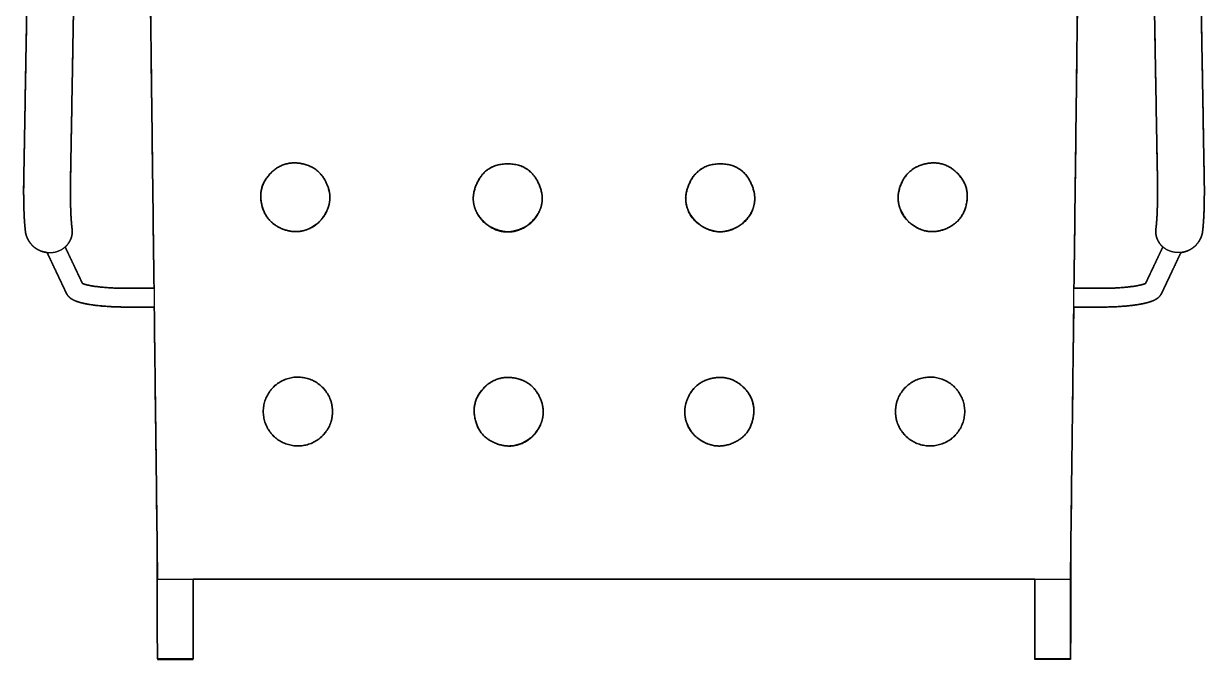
# Model space of a CAD drawing. Header units: millimetres. Extents: x 0 to 1874, y -1076 to 718.
# Drawn here: x 92 to 722, y -1076 to -736 of the extents above; entities that cross this region are included whole.
import ezdxf

# ---------------------------------------------------------------- set-up
doc = ezdxf.new("R2010")
doc.units = ezdxf.units.MM
doc.layers.add('Blocks', color=7, linetype='Continuous')
doc.layers.add('Blocks$Inner', color=7, linetype='Continuous', lineweight=25, true_color=0x007f00)
doc.layers.add('Blocks$Outline', color=7, linetype='Continuous', lineweight=35, true_color=0xff3f3f)

# ---------------------------------------------------------------- blocks, each defined once
blk = doc.blocks.new('Balcony Lounge Chair Top')
at = {"layer": 'Blocks$Inner'}
for points, degree in [([(100.06, 149.12), (97.55, 5.6), (95.03, -137.92)], 2), ([(119.99, -138.36), (122.5, 5.16), (125.02, 148.69)], 2), ([(700.29, -138.36), (697.77, 5.16), (695.26, 148.69)], 2), ([(720.22, 149.12), (722.73, 5.6), (725.25, -137.92)], 2), ([(162.12, 4.37), (162.5, -26.37), (162.87, -57.11)], 2), ([(657.4, -57.11), (657.78, -26.37), (658.16, 4.37)], 2), ([(162.87, -57.11), (164.2, -165.67), (165.54, -274.23)], 2), ([(654.74, -274.23), (656.07, -165.67), (657.4, -57.11)], 2), ([(240.22, -165.12), (249.98, -164.85), (260.72, -148.6), (252.96, -130.68), (233.81, -126.97), (220.01, -140.78), (223.98, -159.9), (242.02, -167.34), (258.25, -156.61), (258.47, -146.84)], 2), ([(334.91, -146.98), (335.41, -159.08), (357.64, -168.25), (374.89, -151.25), (365.5, -128.95), (341.3, -128.92), (331.96, -151.24), (349.18, -168.26), (371.43, -159.14), (371.91, -147.04)], 2), ([(485.36, -146.98), (484.87, -159.08), (462.64, -168.25), (445.38, -151.25), (454.78, -128.95), (478.98, -128.92), (488.32, -151.24), (471.1, -168.26), (448.85, -159.14), (448.36, -147.04)], 2), ([(580.06, -165.12), (570.3, -164.85), (559.56, -148.6), (567.32, -130.68), (586.47, -126.97), (600.27, -140.78), (596.3, -159.9), (578.26, -167.34), (562.02, -156.61), (561.8, -146.84)], 2), ([(117.8, -198.08), (114.36, -190.81), (110.92, -183.54), (107.48, -176.26)], 3), ([(126.38, -192.84), (123.3, -186.32), (120.21, -179.8), (117.13, -173.28)], 3), ([(693.9, -192.84), (696.98, -186.32), (700.07, -179.8), (703.15, -173.28)], 3), ([(702.48, -198.08), (705.92, -190.81), (709.36, -183.54), (712.8, -176.26)], 3), ([(164.57, -195.37), (159.69, -195.38), (154.96, -195.38), (150.22, -195.39)], 3), ([(655.71, -195.37), (660.58, -195.38), (665.32, -195.38), (670.06, -195.39)], 3), ([(164.69, -205.37), (159.79, -205.38), (155.01, -205.38), (150.24, -205.39)], 3), ([(655.59, -205.37), (660.49, -205.38), (665.27, -205.38), (670.04, -205.39)], 3), ([(259.85, -261.2), (259.85, -267.19), (252.75, -276.83), (241.35, -280.46), (229.97, -276.78), (222.9, -267.11), (222.91, -255.14), (230, -245.49), (241.4, -241.86), (252.78, -245.55), (259.85, -255.21), (259.85, -261.2)], 2), ([(353.9, -279.62), (363.67, -279.43), (374.61, -263.29), (367.04, -245.25), (347.88, -241.47), (333.97, -255.19), (337.82, -274.36), (355.91, -281.77), (372.15, -271.03), (372.38, -261.25)], 2), ([(466.37, -279.62), (456.61, -279.43), (445.67, -263.29), (453.23, -245.25), (472.39, -241.47), (486.31, -255.19), (482.46, -274.36), (464.37, -281.77), (448.12, -271.03), (447.89, -261.25)], 2), ([(560.43, -261.2), (560.43, -267.19), (567.53, -276.83), (578.93, -280.46), (590.31, -276.78), (597.38, -267.11), (597.37, -255.14), (590.28, -245.49), (578.88, -241.86), (567.5, -245.55), (560.42, -255.21), (560.43, -261.2)], 2), ([(165.54, -274.23), (165.92, -305.29), (166.44, -350.58)], 2), ([(653.83, -350.58), (654.36, -305.29), (654.74, -274.23)], 2), ([(166.21, -329.55), (166.21, -351.91), (166.21, -374.26)], 2), ([(654.06, -329.55), (654.07, -351.91), (654.07, -374.26)], 2), ([(166.44, -393.11), (166.44, -371.63), (166.44, -350.15)], 2), ([(166.44, -350.58), (172.77, -350.58), (179.11, -350.58), (185.44, -350.58)], 3), ([(185.44, -374.26), (185.44, -362.42), (185.44, -350.58)], 2), ([(634.84, -350.58), (641.17, -350.58), (647.5, -350.58), (653.83, -350.58)], 3), ([(634.84, -374.26), (634.84, -362.42), (634.84, -350.58)], 2), ([(653.84, -393.11), (653.84, -371.63), (653.84, -350.15)], 2), ([(166.21, -374.26), (166.28, -380.55), (166.36, -386.83), (166.44, -393.11)], 3), ([(185.44, -393.11), (185.44, -383.68), (185.44, -374.26)], 2), ([(634.84, -393.11), (634.84, -383.68), (634.84, -374.26)], 2), ([(654.07, -374.26), (653.99, -380.55), (653.92, -386.83), (653.84, -393.11)], 3), ([(166.44, -393.11), (166.45, -393.11), (166.46, -393.11)], 2), ([(166.46, -393.11), (175.95, -393.11), (185.44, -393.11)], 2), ([(166.46, -393.12), (166.46, -393.31), (166.46, -393.46), (166.46, -393.46)], 3), ([(166.46, -393.46), (175.96, -393.46), (185.44, -393.46)], 2), ([(185.44, -393.46), (185.44, -393.46), (185.44, -393.31), (185.44, -393.11)], 3), ([(653.82, -393.11), (644.33, -393.11), (634.84, -393.11)], 2), ([(634.84, -393.46), (634.84, -393.46), (634.84, -393.31), (634.84, -393.11)], 3), ([(653.82, -393.46), (644.32, -393.46), (634.84, -393.46)], 2), ([(653.84, -393.11), (653.83, -393.11), (653.82, -393.11)], 2), ([(653.82, -393.12), (653.82, -393.31), (653.82, -393.46), (653.82, -393.46)], 3)]:
    blk.add_open_spline(points, degree=degree, dxfattribs=at)
for points, weights, degree in [([(95.03, -137.92), (94.7, -156.56), (96, -165.59)], [1, 0.791323778771, 0.892354203886], 2), ([(120.87, -163.86), (119.69, -155.43), (119.99, -138.36)], [0.890569530852, 0.793192531805, 1], 2), ([(699.41, -163.86), (700.59, -155.43), (700.29, -138.36)], [0.890569530852, 0.793192531805, 1], 2), ([(725.25, -137.92), (725.57, -156.56), (724.28, -165.59)], [1, 0.791323778771, 0.892354203886], 2), ([(107.48, -176.26), (107.98, -176.32), (108.49, -176.34), (109, -176.33)], [1, 0.891562636663, 0.891532103212, 0.891501507499], 3), ([(712.8, -176.26), (712.29, -176.32), (711.79, -176.34), (711.28, -176.33)], [1, 0.891562636663, 0.891532103212, 0.891501507499], 3)]:
    blk.add_rational_spline(points, weights, degree=degree, dxfattribs=at)
for points, weights, knots in [([(117.13, -173.28), (117.71, -172.77), (118.23, -172.21), (119.73, -170.23), (120.36, -168.72), (120.97, -166), (121, -164.8), (120.87, -163.86)], [0.890982534074, 0.890940622098, 0.890900716351, 0.890775590108, 0.890702122623, 0.890599092995, 0.890569530852, 0.890569530852], [194.383354, 194.383354, 194.383354, 194.383354, 196.621268, 196.621268, 201.887511, 201.887511, 207.153755, 207.153755, 207.153755, 207.153755]), ([(703.15, -173.28), (702.57, -172.77), (702.05, -172.21), (700.55, -170.23), (699.92, -168.72), (699.31, -166), (699.28, -164.8), (699.41, -163.86)], [0.890982534074, 0.890940622098, 0.890900716351, 0.890775590108, 0.890702122623, 0.890599092995, 0.890569530852, 0.890569530852], [194.383354, 194.383354, 194.383354, 194.383354, 196.621268, 196.621268, 201.887511, 201.887511, 207.153755, 207.153755, 207.153755, 207.153755]), ([(96, -165.59), (96.13, -166.46), (96.43, -167.53), (97.53, -169.9), (98.35, -171.2), (100.64, -173.57), (102.12, -174.61), (104.94, -175.81), (106.2, -176.13), (107.48, -176.26)], [0.892354203885, 0.892354203885, 0.892327946053, 0.89223565471, 0.892169621199, 0.892010518486, 0.891917449284, 0.891745368596, 0.891669829513, 0.891592963755], [350.498913, 350.498913, 350.498913, 350.498913, 355.46212, 355.46212, 360.425327, 360.425327, 365.388534, 365.388534, 368.94755, 368.94755, 368.94755, 368.94755]), ([(724.28, -165.59), (724.15, -166.46), (723.85, -167.53), (722.75, -169.9), (721.93, -171.2), (719.63, -173.57), (718.16, -174.61), (715.33, -175.81), (714.08, -176.13), (712.8, -176.26)], [0.892354203885, 0.892354203885, 0.892327946053, 0.89223565471, 0.892169621199, 0.892010518486, 0.891917449284, 0.891745368596, 0.891669829513, 0.891592963755], [350.498913, 350.498913, 350.498913, 350.498913, 355.46212, 355.46212, 360.425327, 360.425327, 365.388534, 365.388534, 368.94755, 368.94755, 368.94755, 368.94755]), ([(109, -176.33), (110.89, -176.31), (112.78, -175.87), (115.44, -174.57), (116.34, -173.97), (117.13, -173.28)], [0.891501507499, 0.89138676191, 0.891271140575, 0.891099637655, 0.891039249032, 0.890982534074], [186.088782, 186.088782, 186.088782, 186.088782, 191.355025, 191.355025, 194.383354, 194.383354, 194.383354, 194.383354]), ([(711.28, -176.33), (709.39, -176.31), (707.5, -175.87), (704.83, -174.57), (703.94, -173.97), (703.15, -173.28)], [0.891501507499, 0.89138676191, 0.891271140575, 0.891099637655, 0.891039249032, 0.890982534074], [186.088782, 186.088782, 186.088782, 186.088782, 191.355025, 191.355025, 194.383354, 194.383354, 194.383354, 194.383354]), ([(150.22, -195.39), (149.41, -195.39), (148.6, -195.39), (146.98, -195.36), (146.18, -195.35), (144.59, -195.3), (143.8, -195.27), (142.24, -195.2), (141.47, -195.15), (140.71, -195.11)], [0.901652175978, 1, 1, 1, 1, 1, 1, 1, 1, 1], [69.858493, 69.858493, 69.858493, 69.858493, 72.293631, 72.293631, 74.727625, 74.727625, 77.159833, 77.159833, 79.589463, 79.589463, 79.589463, 79.589463]), ([(670.06, -195.39), (670.87, -195.39), (671.68, -195.39), (673.29, -195.36), (674.1, -195.35), (675.69, -195.3), (676.48, -195.27), (678.04, -195.2), (678.81, -195.15), (679.56, -195.11)], [0.901652175978, 1, 1, 1, 1, 1, 1, 1, 1, 1], [69.858493, 69.858493, 69.858493, 69.858493, 72.293631, 72.293631, 74.727625, 74.727625, 77.159833, 77.159833, 79.589463, 79.589463, 79.589463, 79.589463]), ([(150.24, -205.39), (149.37, -205.39), (148.51, -205.39), (146.79, -205.36), (145.93, -205.34), (144.23, -205.29), (143.38, -205.26), (141.99, -205.2), (141.44, -205.17), (140.62, -205.12), (140.35, -205.1), (140.08, -205.08)], [0.901652175978, 1, 1, 1, 1, 1, 1, 1, 1, 1, 1, 1], [14.36828, 14.36828, 14.36828, 14.36828, 16.958368, 16.958368, 19.549719, 19.549719, 22.142948, 22.142948, 23.872919, 23.872919, 24.738273, 24.738273, 24.738273, 24.738273]), ([(670.04, -205.39), (670.91, -205.39), (671.77, -205.39), (673.49, -205.36), (674.35, -205.34), (676.05, -205.29), (676.89, -205.26), (678.28, -205.2), (678.84, -205.17), (679.66, -205.12), (679.93, -205.1), (680.2, -205.08)], [0.901652175978, 1, 1, 1, 1, 1, 1, 1, 1, 1, 1, 1], [14.36828, 14.36828, 14.36828, 14.36828, 16.958368, 16.958368, 19.549719, 19.549719, 22.142948, 22.142948, 23.872919, 23.872919, 24.738273, 24.738273, 24.738273, 24.738273])]:
    blk.add_rational_spline(points, weights, degree=3, knots=knots, dxfattribs=at)
for points, knots in [([(126.63, -192.94), (126.55, -192.91), (126.48, -192.88), (126.4, -192.85), (126.39, -192.84), (126.38, -192.84)], [100.2580075, 100.2580075, 100.2580075, 100.2580075, 101.04559, 101.04559, 101.1655775, 101.1655775, 101.1655775, 101.1655775]), ([(132.04, -194.19), (131.84, -194.16), (131.64, -194.12), (131.05, -194.02), (130.67, -193.96), (130.13, -193.85), (129.96, -193.82), (129.44, -193.71), (129.12, -193.64), (128.66, -193.53), (128.51, -193.49), (128.08, -193.38), (127.81, -193.31), (127.35, -193.18), (127.14, -193.11), (126.84, -193.01), (126.73, -192.97), (126.63, -192.94)], [89.994433, 89.994433, 89.994433, 89.994433, 90.856821, 90.856821, 92.57835, 92.57835, 93.437552, 93.437552, 95.151792, 95.151792, 96.006998, 96.006998, 97.71208, 97.71208, 99.264446, 99.264446, 100.258008, 100.258008, 100.258008, 100.258008]), ([(140.71, -195.11), (139.9, -195.05), (139.11, -194.99), (137.56, -194.86), (136.81, -194.79), (135.35, -194.64), (134.65, -194.56), (133.3, -194.38), (132.66, -194.29), (132.04, -194.19)], [79.589463, 79.589463, 79.589463, 79.589463, 82.19909, 82.19909, 84.804149, 84.804149, 87.403163, 87.403163, 89.994433, 89.994433, 89.994433, 89.994433]), ([(679.56, -195.11), (680.37, -195.05), (681.17, -194.99), (682.71, -194.86), (683.47, -194.79), (684.92, -194.64), (685.63, -194.56), (686.98, -194.38), (687.62, -194.29), (688.23, -194.19)], [79.589463, 79.589463, 79.589463, 79.589463, 82.19909, 82.19909, 84.804149, 84.804149, 87.403163, 87.403163, 89.994433, 89.994433, 89.994433, 89.994433]), ([(688.23, -194.19), (688.44, -194.16), (688.64, -194.12), (689.23, -194.02), (689.6, -193.96), (690.14, -193.85), (690.32, -193.82), (690.83, -193.71), (691.16, -193.64), (691.62, -193.53), (691.77, -193.49), (692.2, -193.38), (692.46, -193.31), (692.93, -193.18), (693.14, -193.11), (693.44, -193.01), (693.55, -192.97), (693.65, -192.94)], [89.994433, 89.994433, 89.994433, 89.994433, 90.856821, 90.856821, 92.57835, 92.57835, 93.437552, 93.437552, 95.151792, 95.151792, 96.006998, 96.006998, 97.71208, 97.71208, 99.264446, 99.264446, 100.258008, 100.258008, 100.258008, 100.258008]), ([(693.65, -192.94), (693.73, -192.91), (693.8, -192.88), (693.88, -192.85), (693.89, -192.84), (693.9, -192.84)], [100.2580075, 100.2580075, 100.2580075, 100.2580075, 101.04559, 101.04559, 101.1655775, 101.1655775, 101.1655775, 101.1655775]), ([(120.12, -200.78), (120.08, -200.75), (120.04, -200.72), (119.85, -200.58), (119.7, -200.46), (119.44, -200.24), (119.33, -200.14), (119.1, -199.92), (118.99, -199.8), (118.76, -199.56), (118.66, -199.44), (118.47, -199.19), (118.38, -199.07), (118.21, -198.83), (118.13, -198.7), (117.97, -198.42), (117.88, -198.26), (117.8, -198.08)], [53.577621, 53.577621, 53.577621, 53.577621, 53.835551, 53.835551, 54.825384, 54.825384, 55.554454, 55.554454, 56.367255, 56.367255, 57.100418, 57.100418, 57.771695, 57.771695, 58.393618, 58.393618, 59.170329, 59.170329, 59.170329, 59.170329]), ([(123.18, -202.32), (123.02, -202.26), (122.86, -202.2), (122.55, -202.08), (122.4, -202.01), (122.09, -201.88), (121.94, -201.81), (121.67, -201.69), (121.55, -201.63), (121.25, -201.47), (121.07, -201.38), (120.83, -201.24), (120.77, -201.2), (120.51, -201.04), (120.32, -200.91), (120.12, -200.78)], [47.325588, 47.325588, 47.325588, 47.325588, 48.229949, 48.229949, 49.139814, 49.139814, 50.056294, 50.056294, 50.784648, 50.784648, 51.91721, 51.91721, 52.321473, 52.321473, 53.577621, 53.577621, 53.577621, 53.577621]), ([(697.1, -202.32), (697.26, -202.26), (697.42, -202.2), (697.73, -202.08), (697.88, -202.01), (698.19, -201.88), (698.34, -201.81), (698.61, -201.69), (698.72, -201.63), (699.02, -201.47), (699.2, -201.38), (699.44, -201.24), (699.51, -201.2), (699.77, -201.04), (699.96, -200.91), (700.15, -200.78)], [47.325588, 47.325588, 47.325588, 47.325588, 48.229949, 48.229949, 49.139814, 49.139814, 50.056294, 50.056294, 50.784648, 50.784648, 51.91721, 51.91721, 52.321473, 52.321473, 53.577621, 53.577621, 53.577621, 53.577621]), ([(700.15, -200.78), (700.19, -200.75), (700.23, -200.72), (700.42, -200.58), (700.58, -200.46), (700.83, -200.24), (700.94, -200.14), (701.17, -199.92), (701.29, -199.8), (701.51, -199.56), (701.62, -199.44), (701.81, -199.19), (701.9, -199.07), (702.07, -198.83), (702.14, -198.7), (702.31, -198.42), (702.4, -198.26), (702.48, -198.08)], [53.577621, 53.577621, 53.577621, 53.577621, 53.835551, 53.835551, 54.825384, 54.825384, 55.554454, 55.554454, 56.367255, 56.367255, 57.100418, 57.100418, 57.771695, 57.771695, 58.393618, 58.393618, 59.170329, 59.170329, 59.170329, 59.170329]), ([(130.47, -204.07), (130, -203.99), (129.53, -203.91), (128.86, -203.79), (128.63, -203.75), (127.97, -203.62), (127.55, -203.53), (126.92, -203.39), (126.72, -203.35), (126.11, -203.2), (125.72, -203.1), (125.15, -202.95), (124.96, -202.9), (124.59, -202.79), (124.41, -202.73), (124.08, -202.63), (123.93, -202.58), (123.58, -202.46), (123.38, -202.39), (123.18, -202.32)], [35.933416, 35.933416, 35.933416, 35.933416, 37.811184, 37.811184, 38.752104, 38.752104, 40.639375, 40.639375, 41.585787, 41.585787, 43.486337, 43.486337, 44.440514, 44.440514, 45.39807, 45.39807, 46.193516, 46.193516, 47.325588, 47.325588, 47.325588, 47.325588]), ([(140.08, -205.08), (139.49, -205.05), (138.92, -205.01), (138.06, -204.94), (137.78, -204.92), (136.94, -204.85), (136.38, -204.8), (135.57, -204.72), (135.3, -204.69), (134.49, -204.6), (133.97, -204.54), (133.19, -204.45), (132.93, -204.42), (132.17, -204.32), (131.68, -204.25), (130.95, -204.14), (130.71, -204.1), (130.47, -204.07)], [24.738273, 24.738273, 24.738273, 24.738273, 26.598085, 26.598085, 27.528663, 27.528663, 29.391485, 29.391485, 30.323761, 30.323761, 32.190388, 32.190388, 33.124764, 33.124764, 34.996253, 34.996253, 35.933416, 35.933416, 35.933416, 35.933416]), ([(680.2, -205.08), (680.78, -205.05), (681.36, -205.01), (682.21, -204.94), (682.5, -204.92), (683.34, -204.85), (683.89, -204.8), (684.71, -204.72), (684.98, -204.69), (685.79, -204.6), (686.31, -204.54), (687.09, -204.45), (687.34, -204.42), (688.1, -204.32), (688.6, -204.25), (689.33, -204.14), (689.57, -204.1), (689.81, -204.07)], [24.738273, 24.738273, 24.738273, 24.738273, 26.598085, 26.598085, 27.528663, 27.528663, 29.391485, 29.391485, 30.323761, 30.323761, 32.190388, 32.190388, 33.124764, 33.124764, 34.996253, 34.996253, 35.933416, 35.933416, 35.933416, 35.933416]), ([(689.81, -204.07), (690.28, -203.99), (690.74, -203.91), (691.42, -203.79), (691.64, -203.75), (692.3, -203.62), (692.73, -203.53), (693.35, -203.39), (693.56, -203.35), (694.17, -203.2), (694.56, -203.1), (695.13, -202.95), (695.32, -202.9), (695.69, -202.79), (695.87, -202.73), (696.2, -202.63), (696.35, -202.58), (696.7, -202.46), (696.9, -202.39), (697.1, -202.32)], [35.933416, 35.933416, 35.933416, 35.933416, 37.811184, 37.811184, 38.752104, 38.752104, 40.639375, 40.639375, 41.585787, 41.585787, 43.486337, 43.486337, 44.440514, 44.440514, 45.39807, 45.39807, 46.193516, 46.193516, 47.325588, 47.325588, 47.325588, 47.325588]), ([(185.44, -350.58), (206.9, -350.58), (228.37, -350.58), (249.83, -350.58), (277.63, -350.58), (305.43, -350.58), (333.22, -350.58), (358.86, -350.58), (384.5, -350.58), (410.14, -350.58)], [-1.5187216, -1.5187216, -1.5187216, -1.5187216, -1.4543282, -1.4543282, -1.4543282, -1.3709371, -1.3709371, -1.3709371, -1.2940275, -1.2940275, -1.2940275, -1.2940275]), ([(410.14, -350.58), (435.78, -350.58), (461.42, -350.58), (487.05, -350.58), (514.85, -350.58), (542.65, -350.58), (570.44, -350.58), (591.91, -350.58), (613.37, -350.58), (634.84, -350.58)], [-1.2940275, -1.2940275, -1.2940275, -1.2940275, -1.2171178, -1.2171178, -1.2171178, -1.1337267, -1.1337267, -1.1337267, -1.0693333, -1.0693333, -1.0693333, -1.0693333])]:
    blk.add_open_spline(points, degree=3, knots=knots, dxfattribs=at)
at = {"layer": 'Blocks$Outline'}
for points, weights, knots in [([(117.13, -173.28), (117.71, -172.77), (118.23, -172.21), (119.73, -170.23), (120.36, -168.72), (120.97, -166), (121, -164.8), (120.87, -163.86), (120.11, -158.46), (119.81, -148.83), (119.99, -138.36), (121.67, -42.68), (123.34, 53.01), (125.02, 148.69), (125.05, 150.49), (124.69, 152.15), (123.53, 154.99), (122.71, 156.27), (120.61, 158.52), (119.31, 159.49), (117.75, 160.22), (117.71, 160.24), (117.66, 160.26), (117.84, 170.4), (118.01, 180.53), (118.19, 190.67), (118.24, 193.52), (118.83, 196.35), (119.91, 198.99), (120.5, 200.41), (121.24, 201.77), (122.96, 204.33), (123.95, 205.52), (125.06, 206.6), (126.16, 207.68), (127.37, 208.65), (129.97, 210.32), (131.35, 211.03), (132.79, 211.59), (133.89, 212.02), (135.02, 212.37), (136.17, 212.62)], [0.890982534074, 0.890940622098, 0.890900716351, 0.890775590108, 0.890702122623, 0.890599092995, 0.890569530852, 0.890569530852, 0.825651531487, 0.862128354536, 1, 1, 1, 1, 1, 1, 1, 1, 1, 1, 1, 1, 1, 0.967470636968, 0.967470636968, 0.967470636968, 1, 1, 1, 1, 1, 1, 1, 1, 1, 1, 1, 1, 1, 1, 1, 1], [194.383354, 194.383354, 194.383354, 194.383354, 196.621268, 196.621268, 201.887511, 201.887511, 207.153755, 207.153755, 207.153755, 244.985716, 244.985716, 244.985716, 503.183167, 503.183167, 503.183167, 508.12943, 508.12943, 513.075692, 513.075692, 518.021954, 518.021954, 518.156289, 518.156289, 518.156289, 548.694321, 548.694321, 548.694321, 557.329297, 557.329297, 557.329297, 561.980204, 561.980204, 566.631307, 566.631307, 566.631307, 571.283025, 571.283025, 575.935641, 575.935641, 575.935641, 579.480615, 579.480615, 579.480615, 579.480615]), ([(684.1, 212.62), (685.25, 212.37), (686.39, 212.02), (687.48, 211.59), (688.92, 211.03), (690.31, 210.32), (692.9, 208.65), (694.12, 207.68), (695.22, 206.6), (696.32, 205.52), (697.32, 204.33), (699.04, 201.77), (699.78, 200.41), (700.36, 198.99), (701.45, 196.35), (702.04, 193.52), (702.09, 190.67), (702.26, 180.53), (702.44, 170.4), (702.61, 160.26), (702.57, 160.24), (702.53, 160.22), (700.97, 159.49), (699.67, 158.52), (697.56, 156.27), (696.74, 154.99), (695.59, 152.15), (695.23, 150.49), (695.26, 148.69), (696.94, 53.01), (698.61, -42.68), (700.29, -138.36), (700.47, -148.83), (700.16, -158.46), (699.41, -163.86), (699.28, -164.8), (699.31, -166), (699.92, -168.72), (700.55, -170.23), (702.05, -172.21), (702.57, -172.77), (703.15, -173.28)], [1, 1, 1, 1, 1, 1, 1, 1, 1, 1, 1, 1, 1, 1, 1, 1, 0.967470636968, 0.967470636968, 0.967470636968, 1, 1, 1, 1, 1, 1, 1, 1, 1, 1, 1, 1, 1, 0.862128354536, 0.825651531487, 0.890569530852, 0.890569530852, 0.890599092995, 0.890702122623, 0.890775590108, 0.890900716351, 0.890940622098, 0.890982534074], [-579.480615, -579.480615, -579.480615, -579.480615, -575.935641, -575.935641, -575.935641, -571.283025, -571.283025, -566.631307, -566.631307, -566.631307, -561.980204, -561.980204, -557.329297, -557.329297, -557.329297, -548.694321, -548.694321, -548.694321, -518.156289, -518.156289, -518.156289, -518.021954, -518.021954, -513.075692, -513.075692, -508.12943, -508.12943, -503.183167, -503.183167, -503.183167, -244.985716, -244.985716, -244.985716, -207.153755, -207.153755, -207.153755, -201.887511, -201.887511, -196.621268, -196.621268, -194.383354, -194.383354, -194.383354, -194.383354]), ([(107.66, 160.36), (107.66, 160.36), (107.66, 160.36), (107.66, 160.36), (106.13, 159.71), (104.8, 158.79), (102.63, 156.62), (101.77, 155.37), (100.51, 152.57), (100.09, 150.93), (100.06, 149.12), (98.38, 53.44), (96.71, -42.24), (95.03, -137.92), (94.83, -149.34), (95.17, -159.82), (96, -165.59), (96.13, -166.46), (96.43, -167.53), (97.53, -169.9), (98.35, -171.2), (100.64, -173.57), (102.12, -174.61), (104.94, -175.81), (106.2, -176.13), (107.48, -176.26)], [1, 1, 1, 1, 1, 1, 1, 1, 1, 1, 1, 1, 1, 1, 0.860882519181, 0.825000587143, 0.892354203885, 0.892354203885, 0.892327946053, 0.89223565471, 0.892169621199, 0.892010518486, 0.891917449284, 0.891745368596, 0.891669829513, 0.891592963755], [24.753266, 24.753266, 24.753266, 24.753266, 24.753267, 24.753267, 24.753267, 29.677569, 29.677569, 34.623831, 34.623831, 39.570092, 39.570092, 39.570092, 297.767543, 297.767543, 297.767543, 350.498913, 350.498913, 350.498913, 355.46212, 355.46212, 360.425327, 360.425327, 365.388534, 365.388534, 368.94755, 368.94755, 368.94755, 368.94755]), ([(712.8, -176.26), (714.08, -176.13), (715.33, -175.81), (718.16, -174.61), (719.63, -173.57), (721.93, -171.2), (722.75, -169.9), (723.85, -167.53), (724.15, -166.46), (724.28, -165.59), (725.11, -159.82), (725.45, -149.34), (725.25, -137.92), (723.57, -42.24), (721.89, 53.44), (720.22, 149.12), (720.19, 150.93), (719.76, 152.57), (718.51, 155.37), (717.65, 156.62), (715.48, 158.79), (714.15, 159.71), (712.61, 160.36), (712.61, 160.36), (712.61, 160.36), (712.61, 160.36)], [0.891592963755, 0.891669829513, 0.891745368596, 0.891917449284, 0.892010518486, 0.892169621199, 0.89223565471, 0.892327946053, 0.892354203885, 0.892354203885, 0.825000587143, 0.860882519181, 1, 1, 1, 1, 1, 1, 1, 1, 1, 1, 1, 1, 1, 1], [-368.94755, -368.94755, -368.94755, -368.94755, -365.388534, -365.388534, -360.425327, -360.425327, -355.46212, -355.46212, -350.498913, -350.498913, -350.498913, -297.767543, -297.767543, -297.767543, -39.570092, -39.570092, -39.570092, -34.623831, -34.623831, -29.677569, -29.677569, -24.753267, -24.753267, -24.753267, -24.753266, -24.753266, -24.753266, -24.753266]), ([(107.48, -176.26), (110.92, -183.54), (114.36, -190.81), (117.8, -198.08), (117.88, -198.26), (117.97, -198.42), (118.13, -198.7), (118.21, -198.83), (118.38, -199.07), (118.47, -199.19), (118.66, -199.44), (118.76, -199.56), (118.99, -199.8), (119.1, -199.92), (119.33, -200.14), (119.44, -200.24), (119.7, -200.46), (119.85, -200.58), (120.04, -200.72), (120.08, -200.75), (120.12, -200.78), (120.32, -200.91), (120.51, -201.04), (120.77, -201.2), (120.83, -201.24), (121.07, -201.38), (121.25, -201.47), (121.55, -201.63), (121.67, -201.69), (121.94, -201.81), (122.09, -201.88), (122.4, -202.01), (122.55, -202.08), (122.86, -202.2), (123.02, -202.26), (123.18, -202.32), (123.38, -202.39), (123.58, -202.46), (123.93, -202.58), (124.08, -202.63), (124.41, -202.73), (124.59, -202.79), (124.96, -202.9), (125.15, -202.95), (125.72, -203.1), (126.11, -203.2), (126.72, -203.35), (126.92, -203.39), (127.55, -203.53), (127.97, -203.62), (128.63, -203.75), (128.86, -203.79), (129.53, -203.91), (130, -203.99), (130.47, -204.07), (130.71, -204.1), (130.95, -204.14), (131.68, -204.25), (132.17, -204.32), (132.93, -204.42), (133.19, -204.45), (133.97, -204.54), (134.49, -204.6), (135.3, -204.69), (135.57, -204.72), (136.38, -204.8), (136.94, -204.85), (137.78, -204.92), (138.06, -204.94), (138.92, -205.01), (139.49, -205.05), (140.08, -205.08), (140.35, -205.1), (140.62, -205.12), (141.44, -205.17), (141.99, -205.2), (143.38, -205.26), (144.23, -205.29), (145.93, -205.34), (146.79, -205.36), (148.51, -205.39), (149.37, -205.39), (150.24, -205.39), (155.01, -205.38), (159.79, -205.38), (164.69, -205.37)], [1, 1, 1, 1, 1, 1, 1, 1, 1, 1, 1, 1, 1, 1, 1, 1, 1, 1, 1, 1, 1, 1, 1, 1, 1, 1, 1, 1, 1, 1, 1, 1, 1, 1, 1, 1, 1, 1, 1, 1, 1, 1, 1, 1, 1, 1, 1, 1, 1, 1, 1, 1, 1, 1, 1, 1, 1, 1, 1, 1, 1, 1, 1, 1, 1, 1, 1, 1, 1, 1, 1, 1, 1, 1, 1, 1, 1, 1, 1, 1, 1, 1, 0.901652175978, 0.901652175978, 0.901652175978, 0.901652175978], [-184.684591, -184.684591, -184.684591, -184.684591, -59.170329, -59.170329, -59.170329, -58.393618, -58.393618, -57.771695, -57.771695, -57.100418, -57.100418, -56.367255, -56.367255, -55.554454, -55.554454, -54.825384, -54.825384, -53.835551, -53.835551, -53.577621, -53.577621, -53.577621, -52.321473, -52.321473, -51.91721, -51.91721, -50.784648, -50.784648, -50.056294, -50.056294, -49.139814, -49.139814, -48.229949, -48.229949, -47.325588, -47.325588, -47.325588, -46.193516, -46.193516, -45.39807, -45.39807, -44.440514, -44.440514, -43.486337, -43.486337, -41.585787, -41.585787, -40.639375, -40.639375, -38.752104, -38.752104, -37.811184, -37.811184, -35.933416, -35.933416, -35.933416, -34.996253, -34.996253, -33.124764, -33.124764, -32.190388, -32.190388, -30.323761, -30.323761, -29.391485, -29.391485, -27.528663, -27.528663, -26.598085, -26.598085, -24.738273, -24.738273, -24.738273, -23.872919, -23.872919, -22.142948, -22.142948, -19.549719, -19.549719, -16.958368, -16.958368, -14.36828, -14.36828, -14.36828, -0.04208, -0.04208, -0.04208, -0.04208]), ([(164.57, -195.37), (159.69, -195.38), (154.96, -195.38), (150.22, -195.39), (149.41, -195.39), (148.6, -195.39), (146.98, -195.36), (146.18, -195.35), (144.59, -195.3), (143.8, -195.27), (142.24, -195.2), (141.47, -195.15), (140.71, -195.11), (139.9, -195.05), (139.11, -194.99), (137.56, -194.86), (136.81, -194.79), (135.35, -194.64), (134.65, -194.56), (133.3, -194.38), (132.66, -194.29), (132.04, -194.19), (131.84, -194.16), (131.64, -194.12), (131.05, -194.02), (130.67, -193.96), (130.13, -193.85), (129.96, -193.82), (129.44, -193.71), (129.12, -193.64), (128.66, -193.53), (128.51, -193.49), (128.08, -193.38), (127.81, -193.31), (127.35, -193.18), (127.14, -193.11), (126.84, -193.01), (126.73, -192.97), (126.63, -192.94), (126.55, -192.91), (126.48, -192.88), (126.4, -192.85), (126.39, -192.84), (126.38, -192.84), (123.3, -186.32), (120.21, -179.8), (117.13, -173.28)], [1, 1, 1, 1, 1.10907512525, 1.10907512525, 1.10907512525, 1.10907512525, 1.10907512525, 1.10907512525, 1.10907512525, 1.10907512525, 1.10907512525, 1.10907512525, 1.10907512525, 1.10907512525, 1.10907512525, 1.10907512525, 1.10907512525, 1.10907512525, 1.10907512525, 1.10907512525, 1.10907512525, 1.10907512525, 1.10907512525, 1.10907512525, 1.10907512525, 1.10907512525, 1.10907512525, 1.10907512525, 1.10907512525, 1.10907512525, 1.10907512525, 1.10907512525, 1.10907512525, 1.10907512525, 1.10907512525, 1.10907512525, 1.10907512525, 1.10907512525, 1.10907512525, 1.10907512525, 1.10907512525, 1.10907512525, 1.10907512525, 1.10907512525, 1.10907512525], [55.647475, 55.647475, 55.647475, 55.647475, 69.858493, 69.858493, 69.858493, 72.293631, 72.293631, 74.727625, 74.727625, 77.159833, 77.159833, 79.589463, 79.589463, 79.589463, 82.19909, 82.19909, 84.804149, 84.804149, 87.403163, 87.403163, 89.994433, 89.994433, 89.994433, 90.856821, 90.856821, 92.57835, 92.57835, 93.437552, 93.437552, 95.151792, 95.151792, 96.006998, 96.006998, 97.71208, 97.71208, 99.264446, 99.264446, 100.258008, 100.258008, 100.258008, 101.04559, 101.04559, 101.165578, 101.165578, 101.165578, 213.694528, 213.694528, 213.694528, 213.694528]), ([(655.59, -205.37), (660.49, -205.38), (665.27, -205.38), (670.04, -205.39), (670.91, -205.39), (671.77, -205.39), (673.49, -205.36), (674.35, -205.34), (676.05, -205.29), (676.89, -205.26), (678.28, -205.2), (678.84, -205.17), (679.66, -205.12), (679.93, -205.1), (680.2, -205.08), (680.78, -205.05), (681.36, -205.01), (682.21, -204.94), (682.5, -204.92), (683.34, -204.85), (683.89, -204.8), (684.71, -204.72), (684.98, -204.69), (685.79, -204.6), (686.31, -204.54), (687.09, -204.45), (687.34, -204.42), (688.1, -204.32), (688.6, -204.25), (689.33, -204.14), (689.57, -204.1), (689.81, -204.07), (690.28, -203.99), (690.74, -203.91), (691.42, -203.79), (691.64, -203.75), (692.3, -203.62), (692.73, -203.53), (693.35, -203.39), (693.56, -203.35), (694.17, -203.2), (694.56, -203.1), (695.13, -202.95), (695.32, -202.9), (695.69, -202.79), (695.87, -202.73), (696.2, -202.63), (696.35, -202.58), (696.7, -202.46), (696.9, -202.39), (697.1, -202.32), (697.26, -202.26), (697.42, -202.2), (697.73, -202.08), (697.88, -202.01), (698.19, -201.88), (698.34, -201.81), (698.61, -201.69), (698.72, -201.63), (699.02, -201.47), (699.2, -201.38), (699.44, -201.24), (699.51, -201.2), (699.77, -201.04), (699.96, -200.91), (700.15, -200.78), (700.19, -200.75), (700.23, -200.72), (700.42, -200.58), (700.58, -200.46), (700.83, -200.24), (700.94, -200.14), (701.17, -199.92), (701.29, -199.8), (701.51, -199.56), (701.62, -199.44), (701.81, -199.19), (701.9, -199.07), (702.07, -198.83), (702.14, -198.7), (702.31, -198.42), (702.4, -198.26), (702.48, -198.08), (705.92, -190.81), (709.36, -183.54), (712.8, -176.26)], [0.901652175978, 0.901652175978, 0.901652175978, 0.901652175978, 1, 1, 1, 1, 1, 1, 1, 1, 1, 1, 1, 1, 1, 1, 1, 1, 1, 1, 1, 1, 1, 1, 1, 1, 1, 1, 1, 1, 1, 1, 1, 1, 1, 1, 1, 1, 1, 1, 1, 1, 1, 1, 1, 1, 1, 1, 1, 1, 1, 1, 1, 1, 1, 1, 1, 1, 1, 1, 1, 1, 1, 1, 1, 1, 1, 1, 1, 1, 1, 1, 1, 1, 1, 1, 1, 1, 1, 1, 1, 1, 1, 1], [0.04208, 0.04208, 0.04208, 0.04208, 14.36828, 14.36828, 14.36828, 16.958368, 16.958368, 19.549719, 19.549719, 22.142948, 22.142948, 23.872919, 23.872919, 24.738273, 24.738273, 24.738273, 26.598085, 26.598085, 27.528663, 27.528663, 29.391485, 29.391485, 30.323761, 30.323761, 32.190388, 32.190388, 33.124764, 33.124764, 34.996253, 34.996253, 35.933416, 35.933416, 35.933416, 37.811184, 37.811184, 38.752104, 38.752104, 40.639375, 40.639375, 41.585787, 41.585787, 43.486337, 43.486337, 44.440514, 44.440514, 45.39807, 45.39807, 46.193516, 46.193516, 47.325588, 47.325588, 47.325588, 48.229949, 48.229949, 49.139814, 49.139814, 50.056294, 50.056294, 50.784648, 50.784648, 51.91721, 51.91721, 52.321473, 52.321473, 53.577621, 53.577621, 53.577621, 53.835551, 53.835551, 54.825384, 54.825384, 55.554454, 55.554454, 56.367255, 56.367255, 57.100418, 57.100418, 57.771695, 57.771695, 58.393618, 58.393618, 59.170329, 59.170329, 59.170329, 184.684591, 184.684591, 184.684591, 184.684591]), ([(703.15, -173.28), (700.07, -179.8), (696.98, -186.32), (693.9, -192.84), (693.89, -192.84), (693.88, -192.85), (693.8, -192.88), (693.73, -192.91), (693.65, -192.94), (693.55, -192.97), (693.44, -193.01), (693.14, -193.11), (692.93, -193.18), (692.46, -193.31), (692.2, -193.38), (691.77, -193.49), (691.62, -193.53), (691.16, -193.64), (690.83, -193.71), (690.32, -193.82), (690.14, -193.85), (689.6, -193.96), (689.23, -194.02), (688.64, -194.12), (688.44, -194.16), (688.23, -194.19), (687.62, -194.29), (686.98, -194.38), (685.63, -194.56), (684.92, -194.64), (683.47, -194.79), (682.71, -194.86), (681.17, -194.99), (680.37, -195.05), (679.56, -195.11), (678.81, -195.15), (678.04, -195.2), (676.48, -195.27), (675.69, -195.3), (674.1, -195.35), (673.29, -195.36), (671.68, -195.39), (670.87, -195.39), (670.06, -195.39), (665.32, -195.38), (660.58, -195.38), (655.71, -195.37)], [1.10907512525, 1.10907512525, 1.10907512525, 1.10907512525, 1.10907512525, 1.10907512525, 1.10907512525, 1.10907512525, 1.10907512525, 1.10907512525, 1.10907512525, 1.10907512525, 1.10907512525, 1.10907512525, 1.10907512525, 1.10907512525, 1.10907512525, 1.10907512525, 1.10907512525, 1.10907512525, 1.10907512525, 1.10907512525, 1.10907512525, 1.10907512525, 1.10907512525, 1.10907512525, 1.10907512525, 1.10907512525, 1.10907512525, 1.10907512525, 1.10907512525, 1.10907512525, 1.10907512525, 1.10907512525, 1.10907512525, 1.10907512525, 1.10907512525, 1.10907512525, 1.10907512525, 1.10907512525, 1.10907512525, 1.10907512525, 1.10907512525, 1, 1, 1, 1], [-213.694528, -213.694528, -213.694528, -213.694528, -101.165578, -101.165578, -101.165578, -101.04559, -101.04559, -100.258008, -100.258008, -100.258008, -99.264446, -99.264446, -97.71208, -97.71208, -96.006998, -96.006998, -95.151792, -95.151792, -93.437552, -93.437552, -92.57835, -92.57835, -90.856821, -90.856821, -89.994433, -89.994433, -89.994433, -87.403163, -87.403163, -84.804149, -84.804149, -82.19909, -82.19909, -79.589463, -79.589463, -79.589463, -77.159833, -77.159833, -74.727625, -74.727625, -72.293631, -72.293631, -69.858493, -69.858493, -69.858493, -55.647475, -55.647475, -55.647475, -55.647475])]:
    blk.add_rational_spline(points, weights, degree=3, knots=knots, dxfattribs=at)
for points, degree, knots in [([(160.18, 162.02), (160.83, 109.47), (161.47, 56.92), (162.12, 4.37), (162.37, -16.12), (162.62, -36.62), (162.87, -57.11), (163.44, -103.2), (164, -149.28), (164.57, -195.37)], 3, [-343.542174, -343.542174, -343.542174, -343.542174, -342.542174, -342.542174, -342.542174, -280.816544, -280.816544, -280.816544, -142.018657, -142.018657, -142.018657, -142.018657]), ([(655.71, -195.37), (656.27, -149.28), (656.84, -103.2), (657.4, -57.11), (657.66, -36.62), (657.91, -16.12), (658.16, 4.37), (658.8, 56.92), (659.45, 109.47), (660.09, 162.02)], 3, [142.018657, 142.018657, 142.018657, 142.018657, 280.816544, 280.816544, 280.816544, 342.542174, 342.542174, 342.542174, 342.543674, 342.543674, 342.543674, 342.543674]), ([(244.64, -164.54), (239.02, -166.1), (223.98, -159.9), (220.01, -140.78), (233.81, -126.97), (252.96, -130.68), (258.48, -143.43), (258.47, -147.08)], 2, [-6.667645, -6.667645, -6.667645, -6, -5, -4, -3, -2, -1.576415, -1.576415, -1.576415]), ([(335, -148.25), (334.84, -144.36), (341.3, -128.92), (365.5, -128.95), (371.99, -144.36), (371.84, -148.23)], 2, [-5.383292, -5.383292, -5.383292, -5, -4, -3, -2.61806, -2.61806, -2.61806]), ([(448.44, -148.23), (448.29, -144.36), (454.78, -128.95), (478.98, -128.92), (485.44, -144.36), (485.28, -148.25)], 2, [2.61806, 2.61806, 2.61806, 3, 4, 5, 5.383292, 5.383292, 5.383292]), ([(561.81, -147.08), (561.8, -143.43), (567.32, -130.68), (586.47, -126.97), (600.27, -140.78), (596.3, -159.9), (581.25, -166.1), (575.63, -164.54)], 2, [1.576415, 1.576415, 1.576415, 2, 3, 4, 5, 6, 6.667645, 6.667645, 6.667645]), ([(258.12, -150.29), (257.43, -153.57), (254.11, -158.59), (252.65, -160.04)], 2, [-1.3881515, -1.3881515, -1.3881515, -1, -0.7702916, -0.7702916, -0.7702916]), ([(567.63, -160.04), (566.16, -158.59), (562.84, -153.57), (562.15, -150.29)], 2, [0.7702916, 0.7702916, 0.7702916, 1, 1.3881515, 1.3881515, 1.3881515]), ([(342.95, -161.82), (341.73, -160.91), (337.22, -156.45), (335.88, -152.74)], 2, [-6.1355313, -6.1355313, -6.1355313, -6, -5.6117297, -5.6117297, -5.6117297]), ([(371.04, -152.51), (369.72, -156.34), (364.84, -161.15), (363.36, -162.19)], 2, [-2.4005548, -2.4005548, -2.4005548, -2, -1.8351369, -1.8351369, -1.8351369]), ([(456.92, -162.19), (455.43, -161.15), (450.55, -156.34), (449.24, -152.51)], 2, [1.8351369, 1.8351369, 1.8351369, 2, 2.4005548, 2.4005548, 2.4005548]), ([(484.4, -152.74), (483.05, -156.45), (478.54, -160.91), (477.33, -161.82)], 2, [5.6117297, 5.6117297, 5.6117297, 6, 6.1355313, 6.1355313, 6.1355313]), ([(252.65, -160.04), (251.51, -161.07), (247.44, -163.76), (244.64, -164.54)], 2, [-7.168518, -7.168518, -7.168518, -7, -6.6676454, -6.6676454, -6.6676454]), ([(353.81, -165.27), (350.31, -165.22), (344.57, -162.86), (342.95, -161.82)], 2, [-1.3406349, -1.3406349, -1.3406349, -1, -0.8243561, -0.8243561, -0.8243561]), ([(363.36, -162.19), (361.94, -163.03), (356.94, -165.08), (353.81, -165.27)], 2, [-7.1475869, -7.1475869, -7.1475869, -7, -6.6978095, -6.6978095, -6.6978095]), ([(466.47, -165.27), (463.34, -165.08), (458.33, -163.03), (456.92, -162.19)], 2, [6.6978095, 6.6978095, 6.6978095, 7, 7.1475869, 7.1475869, 7.1475869]), ([(477.33, -161.82), (475.71, -162.86), (469.97, -165.22), (466.47, -165.27)], 2, [0.8243561, 0.8243561, 0.8243561, 1, 1.3406349, 1.3406349, 1.3406349]), ([(575.63, -164.54), (572.84, -163.76), (568.77, -161.07), (567.63, -160.04)], 2, [6.6676454, 6.6676454, 6.6676454, 7, 7.168518, 7.168518, 7.168518]), ([(164.69, -205.37), (164.97, -228.32), (165.25, -251.27), (165.54, -274.23), (165.73, -290.3), (165.96, -309.22), (166.21, -331)], 3, [-131.977997, -131.977997, -131.977997, -131.977997, -62.850987, -62.850987, -62.850987, -14.456234, -14.456234, -14.456234, -14.456234]), ([(654.06, -331), (654.32, -309.22), (654.54, -290.3), (654.74, -274.23), (655.02, -251.27), (655.3, -228.32), (655.59, -205.37)], 3, [14.456234, 14.456234, 14.456234, 14.456234, 62.850987, 62.850987, 62.850987, 131.977997, 131.977997, 131.977997, 131.977997]), ([(366.96, -274.08), (365.65, -275.33), (355.91, -281.77), (337.82, -274.36), (333.97, -255.19), (347.88, -241.47), (367.04, -245.25), (372.41, -258.05), (372.37, -261.66)], 2, [-7.199594, -7.199594, -7.199594, -7, -6, -5, -4, -3, -2, -1.581227, -1.581227, -1.581227]), ([(447.91, -261.66), (447.87, -258.05), (453.23, -245.25), (472.39, -241.47), (486.31, -255.19), (482.46, -274.36), (464.37, -281.77), (454.63, -275.33), (453.32, -274.08)], 2, [1.581227, 1.581227, 1.581227, 2, 3, 4, 5, 6, 7, 7.199594, 7.199594, 7.199594]), ([(371.92, -265.23), (371.17, -268.36), (368.12, -272.85), (366.96, -274.08)], 2, [-1.3714526, -1.3714526, -1.3714526, -1, -0.8143819, -0.8143819, -0.8143819]), ([(453.32, -274.08), (452.16, -272.85), (449.11, -268.36), (448.35, -265.23)], 2, [0.8143819, 0.8143819, 0.8143819, 1, 1.3714526, 1.3714526, 1.3714526]), ([(166.21, -331), (166.21, -345.42), (166.21, -359.84), (166.21, -374.26), (166.28, -380.55), (166.36, -386.83), (166.44, -393.11), (166.44, -393.11), (166.45, -393.11), (166.46, -393.11), (172.78, -393.11), (179.11, -393.11), (185.44, -393.11), (185.44, -386.83), (185.44, -380.54), (185.44, -374.26), (185.44, -366.37), (185.44, -358.47), (185.44, -350.58)], 3, [11.555666, 11.555666, 11.555666, 11.555666, 356.17206, 356.17206, 356.17206, 375.1619, 375.1619, 375.1619, 375.179984, 375.179984, 375.179984, 394.163304, 394.163304, 394.163304, 544.333494, 544.333494, 544.333494, 732.950246, 732.950246, 732.950246, 732.950246]), ([(634.84, -350.58), (634.84, -358.47), (634.84, -366.37), (634.84, -374.26), (634.84, -380.54), (634.84, -386.83), (634.84, -393.11), (641.17, -393.11), (647.49, -393.11), (653.82, -393.11), (653.83, -393.11), (653.83, -393.11), (653.84, -393.11), (653.92, -386.83), (653.99, -380.55), (654.07, -374.26), (654.07, -359.84), (654.07, -345.42), (654.06, -331)], 3, [-732.950246, -732.950246, -732.950246, -732.950246, -544.333494, -544.333494, -544.333494, -394.163304, -394.163304, -394.163304, -375.179984, -375.179984, -375.179984, -375.1619, -375.1619, -375.1619, -356.17206, -356.17206, -356.17206, -11.555666, -11.555666, -11.555666, -11.555666]), ([(185.44, -350.58), (206.9, -350.58), (228.37, -350.58), (249.83, -350.58), (277.63, -350.58), (305.43, -350.58), (333.22, -350.58), (358.86, -350.58), (384.5, -350.58), (410.14, -350.58)], 3, [-0.4683902, -0.4683902, -0.4683902, -0.4683902, -0.4039967, -0.4039967, -0.4039967, -0.3206057, -0.3206057, -0.3206057, -0.243696, -0.243696, -0.243696, -0.243696]), ([(410.14, -350.58), (435.78, -350.58), (461.42, -350.58), (487.05, -350.58), (514.85, -350.58), (542.65, -350.58), (570.44, -350.58), (591.91, -350.58), (613.37, -350.58), (634.84, -350.58)], 3, [0.243696, 0.243696, 0.243696, 0.243696, 0.3206057, 0.3206057, 0.3206057, 0.4039967, 0.4039967, 0.4039967, 0.4683902, 0.4683902, 0.4683902, 0.4683902])]:
    blk.add_open_spline(points, degree=degree, knots=knots, dxfattribs=at)
for points in [[(258.47, -147.08), (258.41, -148.75), (258.12, -150.29)], [(335.88, -152.74), (335.21, -150.65), (335, -148.25)], [(371.84, -148.23), (371.64, -150.51), (371.04, -152.51)], [(449.24, -152.51), (448.64, -150.51), (448.44, -148.23)], [(485.28, -148.25), (485.06, -150.65), (484.4, -152.74)], [(562.15, -150.29), (561.87, -148.75), (561.81, -147.08)], [(259.85, -261.2), (259.85, -267.19), (252.75, -276.83), (241.35, -280.46), (229.97, -276.78), (222.9, -267.11), (222.91, -255.14), (230, -245.49), (241.4, -241.86), (252.78, -245.55), (259.85, -255.21), (259.85, -261.2)], [(560.43, -261.2), (560.42, -255.21), (567.5, -245.55), (578.88, -241.86), (590.28, -245.49), (597.37, -255.14), (597.38, -267.11), (590.31, -276.78), (578.93, -280.46), (567.53, -276.83), (560.43, -267.19), (560.43, -261.2)], [(372.37, -261.66), (372.29, -263.53), (371.92, -265.23)], [(448.35, -265.23), (447.98, -263.53), (447.91, -261.66)]]:
    blk.add_open_spline(points, degree=2, dxfattribs=at)

msp = doc.modelspace()

# ---------------------------------------------------------------- block references
at = {"layer": 'Blocks'}
msp.add_blockref('Balcony Lounge Chair Top', (-3.12, -682.33), dxfattribs=at)

doc.saveas('drawing.dxf')
